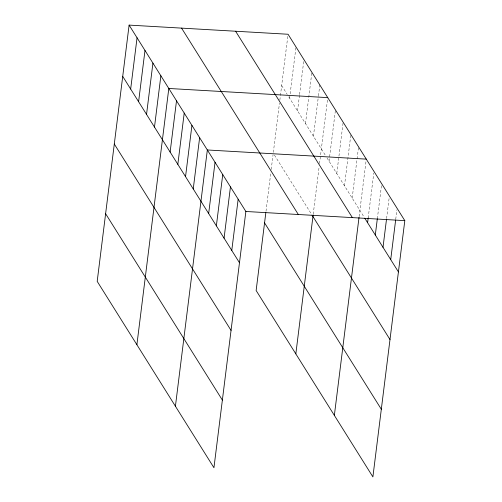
<?xml version="1.0" encoding="UTF-8"?>
<svg xmlns="http://www.w3.org/2000/svg" width="502" height="502" viewBox="0 0 502 502"><rect width="100%" height="100%" fill="white"/><g stroke="black" fill="none" stroke-linecap="round" stroke-linejoin="round"><path stroke-width="0.38" stroke-dasharray="2.51 1.88" d="M266.004 211.26L270.829 172.537M271.212 169.444L273.05 154.729M273.339 152.413L279.463 103.217M279.846 100.143L280.323 96.296M280.423 95.531L287.953 35.033M289.604 98.21L295.898 47.703M297.542 110.886L299.481 95.342M299.575 94.564L303.93 59.6M305.486 123.555L311.874 72.275M313.424 136.23L318.356 96.604M318.456 95.826L319.812 84.951M313.223 214.241L319.159 166.582M319.542 163.508L327.75 97.626M329.067 161.205L335.455 109.925M336.773 173.51L343.067 123.003M344.479 185.809L350.867 134.53M352.184 198.108L358.572 146.829M359.125 216.563L366.184 159.906M368.179 218.05L373.789 172.983M377.335 218.696L381.495 185.288M386.59 218.565L389.201 197.587M395.745 219.211L396.906 209.886M281.666 85.535L287.226 94.407M288.813 96.942L325.415 155.382M327.04 157.967L363.95 216.883M274.431 155.08L311.748 214.649"/><path stroke-width="0.75" d="M129.108 25.1L97.193 281.365L213.946 467.745L245.867 211.48L129.108 25.1L288.054 34.255L404.807 220.635L372.892 476.9L256.133 290.52L265.815 212.81M130.664 89.055L137.052 37.776M138.602 101.73L144.99 50.445M146.54 114.4L152.928 63.12M154.484 127.075L160.866 75.796M136.889 344.736L168.81 88.471L327.75 97.626M170.128 152.05L176.516 100.77M177.833 164.355L184.221 113.069M185.539 176.654L191.927 125.374M193.245 188.953L199.633 137.673M175.418 406.237L207.339 149.972L366.278 159.128M208.656 213.557L215.044 162.278M216.362 225.856L222.75 174.577M224.068 238.161L230.456 186.876M231.773 250.46L238.161 199.181M295.829 353.891L313.129 215.013M334.357 415.392L359.03 217.328M367.596 222.712L368.179 218.05M375.301 235.011L377.335 218.696M383.007 247.317L386.496 219.343M390.713 259.616L395.651 219.989M245.867 211.48L404.807 220.635M364.759 218.182L398.419 271.915M235.601 31.231L352.36 217.611M312.144 215.283L389.998 339.559M181.561 28.118L298.32 214.498M264.56 222.875L381.313 409.255M122.726 76.379L239.479 262.759M114.299 144.024L231.052 330.404M105.615 213.72L222.373 400.1"/></g></svg>
